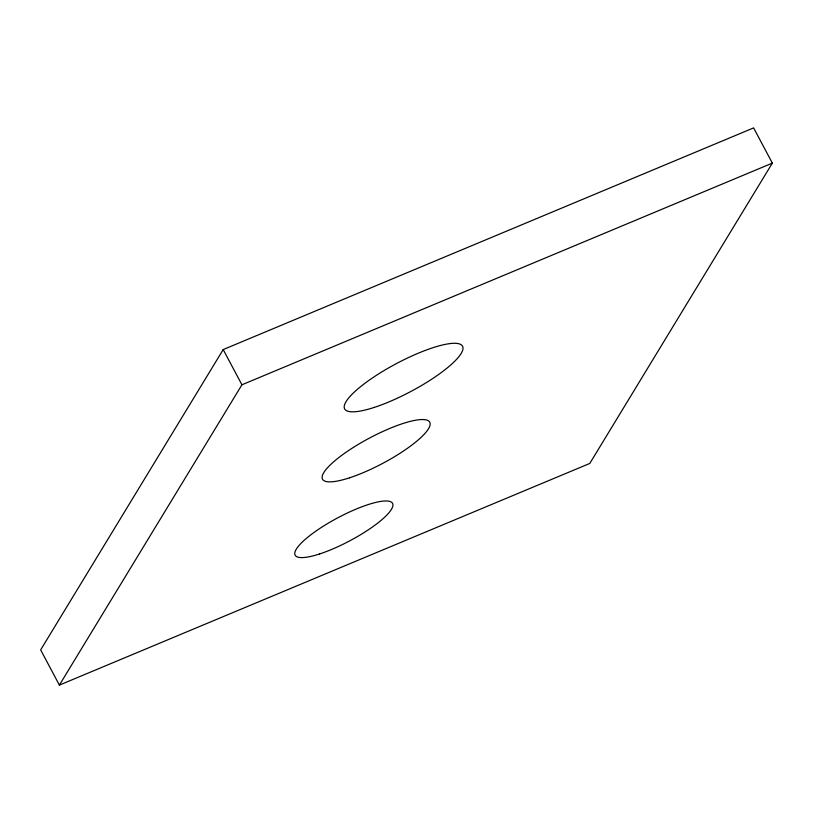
<?xml version="1.0" encoding="UTF-8"?>
<svg xmlns="http://www.w3.org/2000/svg" width="813" height="813" viewBox="0 0 813 813"><rect width="100%" height="100%" fill="white"/><g stroke="black" fill="none" stroke-linecap="round" stroke-linejoin="round"><path stroke-width="1.22" d="M223.199 349.57L40.65 649.882L59.379 685.105L589.801 463.43L772.35 163.118L753.621 127.895L223.199 349.57L241.928 384.793L59.379 685.105M241.928 384.793L772.35 163.118M349.58 477.8A60.701 14.268 -28 0 0 430.158 423.837A60.701 14.268 -28 0 0 348.716 450.443A60.701 14.268 -28 0 0 349.58 477.8M319.682 553.927A55.182 12.978 -28 0 0 392.943 504.873A55.182 12.978 -28 0 0 318.899 529.06A55.182 12.978 -28 0 0 319.682 553.927M374.366 407.374A66.768 15.701 -28 0 0 463.004 348.015A66.768 15.701 -28 0 0 373.421 377.283A66.768 15.701 -28 0 0 374.366 407.374"/></g></svg>
